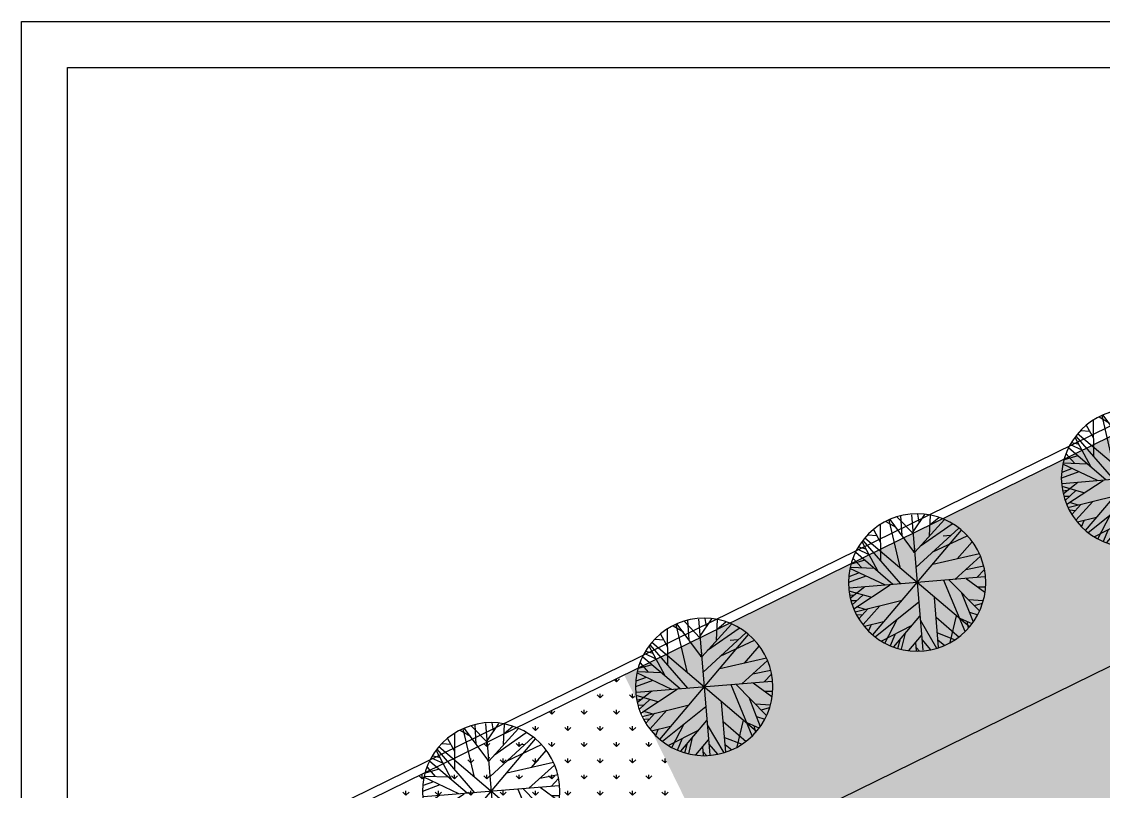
# Model space of a CAD drawing. Header units: millimetres. Extents: x 5728 to 12128, y -948 to 8052.
# Drawn here: x 5878 to 8240, y 6372 to 8052 of the extents above; entities that cross this region are included whole.
import ezdxf

# ---------------------------------------------------------------- set-up
doc = ezdxf.new("R2010")
doc.units = ezdxf.units.MM
doc.header["$MEASUREMENT"] = 0
for name, color, linetype in [('002 - 0.150', 2, 'Continuous'), ('003 - 0.250 Color', 3, 'Continuous'), ('007 - 1.000', 210, 'Continuous'), ('030 - 0.500 Color', 30, 'Continuous'), ('084 - 0.250 Color', 84, 'Continuous')]:
    doc.layers.add(name, color=color, linetype=linetype)

# ---------------------------------------------------------------- blocks, each defined once
blk = doc.blocks.new('Árvore Est')
at = {"layer": '084 - 0.250 Color'}
for p, q in [((7806.1, -1852.3), (7684.8, -1581.3)), ((7798.9, -1576.7), (7692, -1856.9)), ((7700.9, -1573.9), (7694.8, -1602.4)), ((7714.2, -1570), (7712.1, -1641)), ((7718.1, -1569.6), (7762.9, -1669.5)), ((7725.2, -1584.4), (7732, -1567.7)), ((7731.4, -1598.9), (7758.1, -1567.4)), ((7745.2, -1630.7), (7768.5, -1568.3)), ((7745.8, -1567.5), (7785.5, -1611.6)), ((7786.2, -1572.7), (7799, -1692.3)), ((7789.9, -1603.7), (7807.2, -1580.7)), ((7800.1, -1590.6), (7795.4, -1575.6)), ((7819.8, -1650.1), (7811.3, -1582.2)), ((7645.6, -1605.4), (7670.2, -1632.3)), ((7658.2, -1595.7), (7698.1, -1610.9)), ((7672.5, -1586.7), (7680.2, -1603.5)), ((7675.4, -1592.6), (7677.6, -1583.2)), ((7808.8, -1688.8), (7835, -1596.7)), ((7814.3, -1605.1), (7827.5, -1591.5)), ((7628.1, -1624.1), (7648.7, -1640.4)), ((7633.2, -1618.2), (7715.4, -1649.5)), ((7639.3, -1610.8), (7652.7, -1625)), ((7825.8, -1630.6), (7853.3, -1612.8)), ((7830.8, -1612.6), (7848.8, -1608.6)), ((7864.7, -1626.2), (7843.3, -1672.4)), ((7688.5, -1639.9), (7615.5, -1642.2)), ((7619.8, -1634.8), (7668.2, -1667.1)), ((7856, -1645.2), (7872.2, -1636.3)), ((7639.5, -1676.8), (7598.6, -1687.7)), ((7601.6, -1675), (7612.7, -1684)), ((7605.3, -1663.3), (7885.6, -1770.3)), ((7608.4, -1657), (7728.1, -1677.9)), ((7881, -1656.1), (7609.9, -1777.5)), ((7865.2, -1663.2), (7887.8, -1670.6)), ((7595.8, -1725.9), (7698.1, -1698.5)), ((7597.8, -1693.5), (7649.8, -1711.5)), ((7820.8, -1683.1), (7894.4, -1700.3)), ((7852.5, -1690.4), (7890.9, -1678.5)), ((7595.7, -1708.9), (7623.6, -1718.4)), ((7606.2, -1712.3), (7596.2, -1718.8)), ((7617.9, -1719.8), (7604.7, -1733.5)), ((7895, -1706), (7794.6, -1734.7)), ((7847.4, -1719.8), (7893.6, -1736.9)), ((7596.7, -1733.5), (7691.5, -1740.7)), ((7628.6, -1749.9), (7598, -1742.4)), ((7609.9, -1745.8), (7599.9, -1751)), ((7641.4, -1737.3), (7606.4, -1772.2)), ((7680.9, -1746.3), (7631.7, -1814.5)), ((7697.4, -1738.7), (7659.8, -1838.5)), ((7712.9, -1731.3), (7686.4, -1854.1)), ((7759, -1746.5), (7882.2, -1776.6)), ((7640.8, -1763.6), (7601.4, -1757)), ((7612.5, -1758.8), (7603.1, -1762.5)), ((7728.3, -1761.4), (7757.8, -1865.6)), ((7808.1, -1758.6), (7890.7, -1753.2)), ((7654.1, -1783.1), (7614.1, -1789)), ((7678.9, -1788.4), (7633.6, -1815.8)), ((7682.5, -1778.9), (7683.3, -1852.3)), ((7772.3, -1776.9), (7760.3, -1865.3)), ((7770.8, -1778), (7778.2, -1784.5)), ((7772.7, -1777.1), (7864, -1808.3)), ((7790.6, -1783.3), (7874.3, -1792.3)), ((7818.4, -1793.3), (7842, -1831.3)), ((7844.6, -1778.4), (7859.3, -1772)), ((7644.9, -1796), (7621, -1799.5)), ((7669.1, -1814.2), (7638.6, -1821.3)), ((7654.6, -1803.9), (7648.9, -1830.1)), ((7698.6, -1795.9), (7736.5, -1865.9)), ((7789.6, -1814.3), (7776.4, -1862.5)), ((7791.1, -1817.9), (7831.6, -1838.8)), ((7831.2, -1813.9), (7855.5, -1818.3)), ((7683.2, -1820.3), (7666.4, -1843.4)), ((7683.6, -1834.3), (7671.1, -1845.8)), ((7717.8, -1831), (7717.8, -1863)), ((7766.3, -1822.4), (7784.8, -1861.4)), ((7813.3, -1830), (7819.2, -1846.8)), ((7717.7, -1848.5), (7701.4, -1859.2)), ((7763.4, -1843.6), (7750.2, -1865.7))]:
    blk.add_line(p, q, dxfattribs=at)
blk.add_circle((7745.4, -1716.8), 150, dxfattribs=at)

msp = doc.modelspace()

# ---------------------------------------------------------------- hatches: boundary and pattern name
at = {"layer": '003 - 0.250 Color', "ltscale": 2.5}
h = msp.add_hatch(dxfattribs=at)
h.set_pattern_fill('GRASS', color=256, scale=50, style=0)
h.paths.add_polyline_path([(9651.52, 7831.2), (7193.98, 6626.81), (7392.01, 6222.73), (9098.14, 7058.86), (9494.21, 6250.7), (9726.36, 6261.77)])
h = msp.add_hatch(dxfattribs=at)
h.set_pattern_fill('GRASS', color=256, scale=25, style=0)
h.paths.add_polyline_path([(7392.01, 6222.73), (7788.08, 5414.56), (9494.21, 6250.7), (9098.14, 7058.86)])
h.paths.add_polyline_path([(8471.78, 6180.34), (8487.27, 6180.34), (8487.27, 6199.09), (8471.78, 6199.09)], flags=24)
h.paths.add_polyline_path([(8318.63, 6156.93), (8479.52, 6156.93), (8479.52, 6193.32), (8318.63, 6193.32)], flags=24)
h.paths.add_polyline_path([(8319.61, 6249.68), (8495.31, 6249.68), (8495.31, 6299.16), (8319.61, 6299.16)], flags=24)
h.paths.add_polyline_path([(8285.62, 6200.11), (8529.31, 6200.11), (8529.31, 6259.3), (8285.62, 6259.3)], flags=24)
h = msp.add_hatch(dxfattribs=at)
h.set_pattern_fill('GRASS', color=256, scale=50, style=0)
h.paths.add_polyline_path([(7193.98, 6626.81), (6098.23, 6089.81), (6098.23, 5196.13), (6298.23, 5196.13), (6298.23, 5266.13), (6298.23, 5416.13), (6298.23, 5541.13), (6298.23, 5691.13), (6298.23, 5761.13), (6403.23, 5761.13), (6403.23, 5822.5), (6520.04, 5939.32), (6562.47, 5981.74), (6636.85, 6056.13), (6698.23, 6056.13), (6698.23, 6161.13), (6768.23, 6161.13), (6918.23, 6161.13), (7043.23, 6161.13), (7193.23, 6161.13), (7263.23, 6161.13), (7263.23, 5846.13), (7363.23, 5846.13), (7363.23, 5788.63), (7363.23, 5688.63), (7363.23, 5571.13), (7363.23, 5421.13), (7363.23, 5346.13), (7113.23, 5346.13), (7113.23, 5289.88), (7788.08, 5289.88), (7788.08, 5414.56), (7392.01, 6222.73)])
h.paths.add_polyline_path([(7365.02, 5543.59), (7365.02, 5442.25), (7380.59, 5442.25), (7380.59, 5543.59)], flags=24)
h.paths.add_polyline_path([(7365.06, 5787.94), (7365.06, 5686.68), (7380.39, 5686.68), (7380.39, 5787.94)], flags=24)
h.paths.add_polyline_path([(6508.7, 5932.67), (6569.9, 5993.87), (6558.88, 6004.89), (6497.68, 5943.68)], flags=24)
h.paths.add_polyline_path([(6802.81, 6162.76), (6896.82, 6162.76), (6896.82, 6178.52), (6802.81, 6178.52)], flags=24)
h.paths.add_polyline_path([(7077.81, 6162.76), (7171.82, 6162.76), (7171.82, 6178.52), (7077.81, 6178.52)], flags=24)
h.paths.add_polyline_path([(6296.6, 5575.71), (6296.6, 5669.72), (6280.84, 5669.72), (6280.84, 5575.71)], flags=24)
h.paths.add_polyline_path([(6296.6, 5300.71), (6296.6, 5394.72), (6280.84, 5394.72), (6280.84, 5300.71)], flags=24)

# ---------------------------------------------------------------- linework, layer by layer
at = {"layer": '002 - 0.150'}
for p, q in [((5878.23, 8052.28), (12128.23, 8052.28)), ((5878.23, 1995.48), (5878.23, 8052.28))]:
    msp.add_line(p, q, dxfattribs=at)
at = {"layer": '007 - 1.000', "ltscale": 2.5}
for p, q in [((6078.23, 6102.28), (9670.05, 7862.55)), ((6098.23, 6089.81), (9651.52, 7831.2))]:
    msp.add_line(p, q, dxfattribs=at)
at = {"layer": '007 - 1.000'}
msp.add_lwpolyline([(5978.23, 7952.28), (12028.23, 7952.28), (12028.23, -847.72), (5978.23, -847.72)], close=True, dxfattribs=at)
at = {"layer": '030 - 0.500 Color', "ltscale": 2.5}
msp.add_line((7392.01, 6222.73), (9098.14, 7058.86), dxfattribs=at)

# ---------------------------------------------------------------- block references
at = {"layer": '084 - 0.250 Color', "xscale": -1, "rotation": 208.8385000000004}
for p in [(2341.91, 1816.17), (1876.89, 1588.28), (1411.87, 1360.38), (946.85, 1132.48)]:
    msp.add_blockref('Árvore Est', p, dxfattribs=at)

doc.saveas('drawing.dxf')
